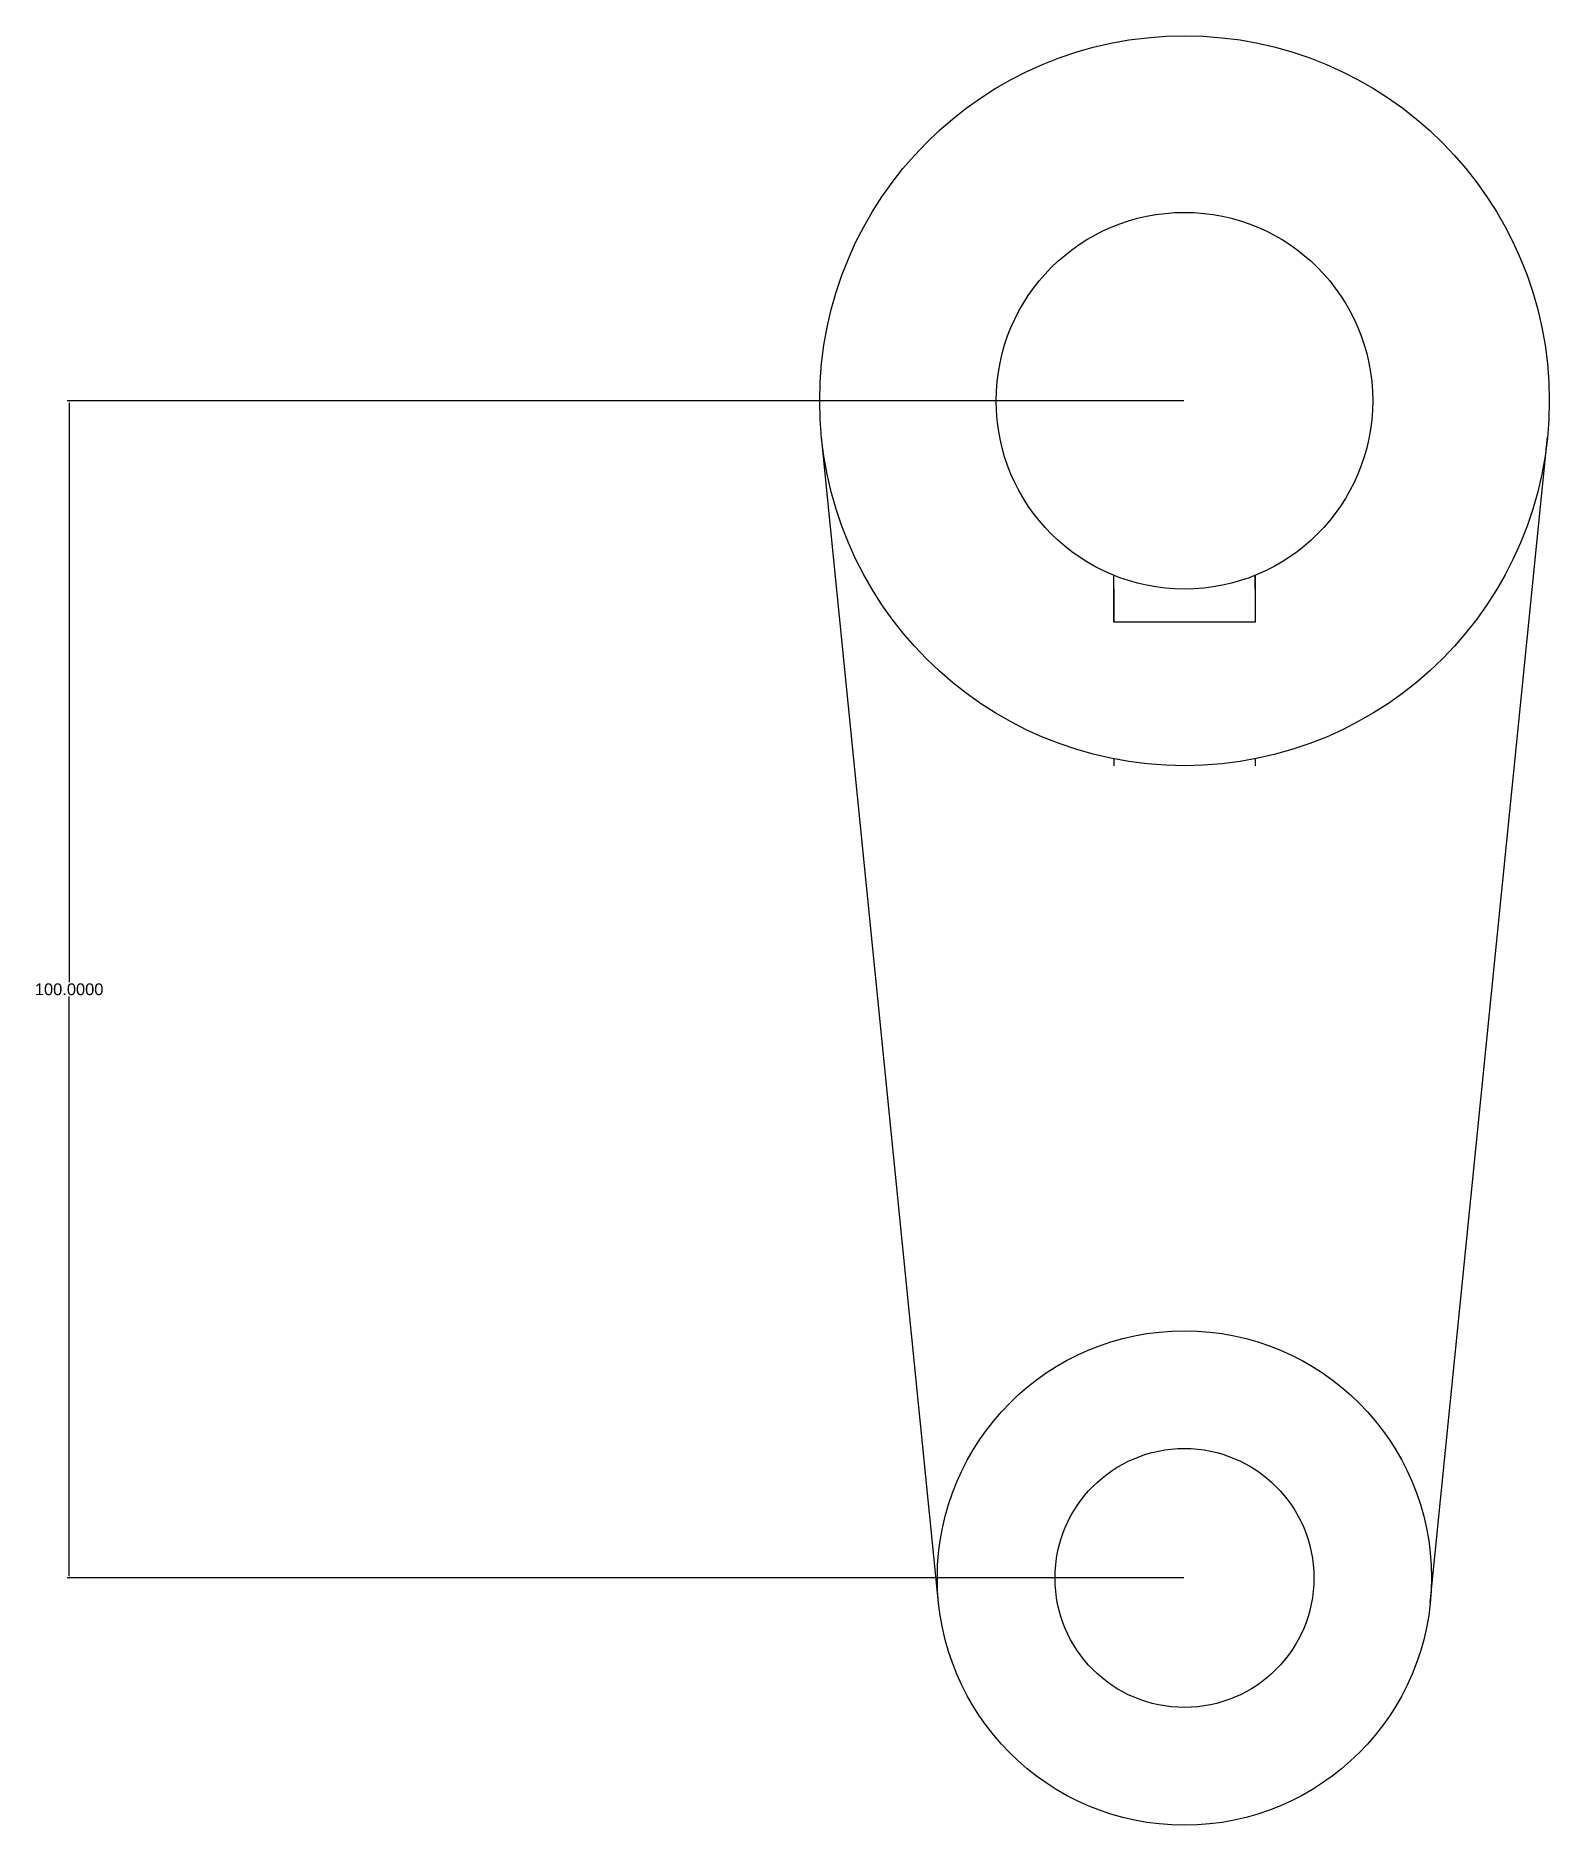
# Model space of a CAD drawing. Header units: inches. Extents: x -98 to 31, y -26 to 126.
import ezdxf

# ---------------------------------------------------------------- set-up
doc = ezdxf.new("R2010")
doc.units = ezdxf.units.IN
doc.header["$MEASUREMENT"] = 0
doc.styles.get("Standard").update_dxf_attribs({"font": 'arial.ttf'})
doc.dimstyles.get("Standard").update_dxf_attribs({"dimtxt": 1, "dimasz": 0.18, "dimexe": 0.18, "dimexo": 0.0625, "dimgap": 0.09, "dimtad": 0, "dimtih": 1, "dimtoh": 1, "dimdec": 4, "dimzin": 0, "dimdsep": 46, "dimtxsty": 'Standard', "dimcen": 0.09, "dimclrt": 1, "dimadec": 0, "dimazin": 0, "dimtfac": 1, "dimtdec": 4, "dimtofl": 0, "dimtmove": 0, "dimatfit": 3, "dimfxl": 1, "dimtolj": 1, "dimtzin": 0, "dimarcsym": 0})

# ---------------------------------------------------------------- blocks, each defined once
blk = doc.blocks.new('*D2')
at = {"color": 0, "lineweight": -2, "transparency": 16777216}
for p, q in [((-0.13, 95.12), (-95.03, 95.12)), ((-94.85, 94.94), (-94.85, 45.72)), ((-94.85, -4.7), (-94.85, 44.52)), ((-0.13, -4.88), (-95.03, -4.88))]:
    blk.add_line(p, q, dxfattribs=at)
at = {"color": 0, "transparency": 16777216}
for points in [[(-94.88, 94.94), (-94.82, 94.94), (-94.85, 95.12)], [(-94.88, -4.7), (-94.82, -4.7), (-94.85, -4.88)]]:
    blk.add_solid(points, dxfattribs=at)
at = {"layer": 'Defpoints', "color": 0, "transparency": 16777216}
for p in [(-0.07, 95.12, 36), (-94.85, -4.88), (-0.07, -4.88, 24)]:
    blk.add_point(p, dxfattribs=at)
at = {"color": 1, "transparency": 16777216, "insert": (-94.85, 45.12), "char_height": 1, "attachment_point": 5}
blk.add_mtext('\\A1;100.0000', dxfattribs=at)

msp = doc.modelspace()

# ---------------------------------------------------------------- linework, layer by layer
for p, q in [((-20.96225, -6.98042), (-30.91212, 92.01958)), ((20.82723, -6.98042), (30.7771, 92.01958)), ((-6.06751, 76.29659, 36), (-6.05722, 80.28302, 36)), ((-6.06751, 79.11958, 36), (-6.06751, 76.29659, 36)), ((5.95547, 80.2965, 36), (5.92823, 76.29659, 36)), ((5.93249, 79.11958, 36), (5.95547, 80.2965, 36)), ((5.93249, 79.11958, 36), (5.93249, 76.92275, 36)), ((5.92823, 76.29659, 36), (-6.06751, 76.29659, 36)), ((-6.06751, 64.70576, 36), (-6.06751, 64.11958, 36)), ((5.93249, 64.70576, 36), (5.93249, 64.11958, 36))]:
    msp.add_line(p, q)
for centre, radius in [((-0.06751, 95.11958), 31), ((-0.06751, 95.11958), 16), ((-0.06751, -4.88042), 21), ((-0.06751, -4.88042), 11)]:
    msp.add_circle(centre, radius)

# ---------------------------------------------------------------- dimensions: what is measured, and where the dimension line sits
dim = msp.add_linear_dim(base=(-94.84593, -4.88042), p1=(-0.06751, 95.11958, 36), p2=(-0.06751, -4.88042, 24), angle=90, dimstyle='Standard')
dim.commit()
dim.dimension.update_dxf_attribs({"geometry": '*D2', "text_midpoint": (-94.84593, 45.11958)})

doc.saveas('drawing.dxf')
